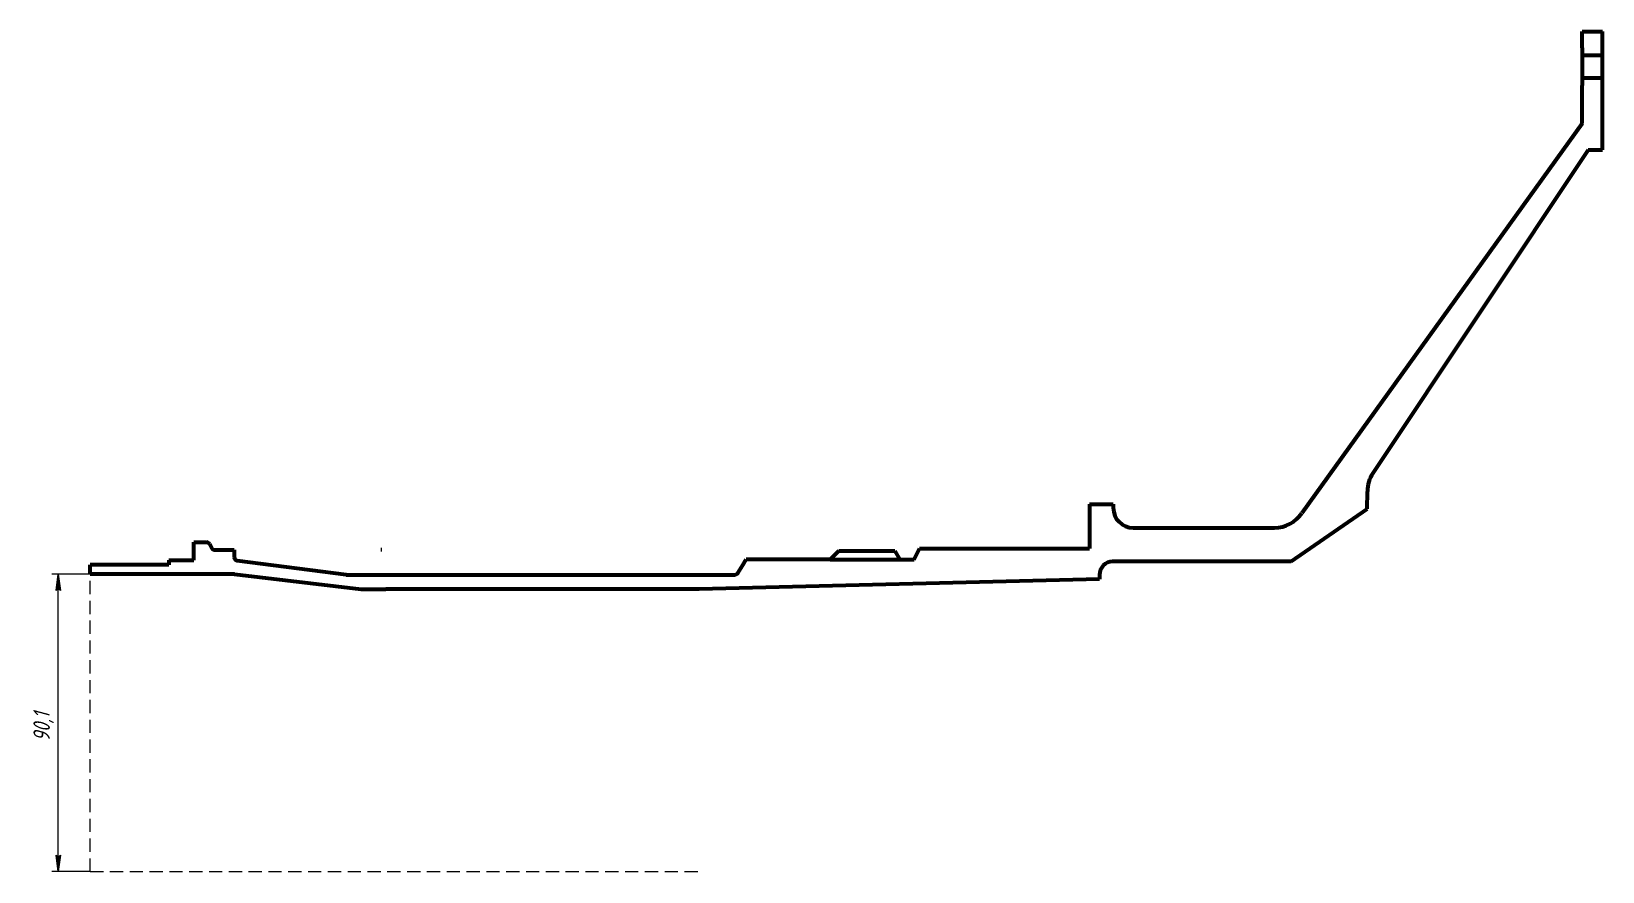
# Model space of a CAD drawing. Header units: millimetres. Extents: x -18 to 458, y 0 to 254.
import ezdxf

# ---------------------------------------------------------------- set-up
doc = ezdxf.new("R2010")
doc.units = ezdxf.units.MM
for name, pattern in [('K5LT_BASIC', [0]), ('K5LT_DASHED', [6, 4, -2]), ('K5LT_THIN', [0])]:
    doc.linetypes.add(name, pattern=pattern)
doc.styles.add('KDIMTEXTSTYLE', font='GOST_AU.SHX', dxfattribs={"width": 0.96, "oblique": 15, "height": 5})
doc.styles.add('KTEXTSTYLE', font='GOST_AU.SHX', dxfattribs={"width": 0.96, "height": 5})
doc.dimstyles.new('KDIMSTYLE (1.00)', dxfattribs={"dimtxt": 5, "dimasz": 1, "dimexe": 2, "dimexo": 0, "dimgap": 1, "dimtad": 1, "dimtxsty": 'KDIMTEXTSTYLE', "dimsah": 1, "dimcen": 0, "dimdle": 1, "dimadec": 0, "dimazin": 0, "dimtfac": 0.667, "dimtmove": 0, "dimatfit": 3, "dimfxl": 1, "dimtvp": 1, "dimtolj": 1, "dimtzin": 0, "dimarcsym": 0})

# ---------------------------------------------------------------- blocks, each defined once
blk = doc.blocks.new('D0')
for points in [[(-8.98, 85.1), (-9.64, 90.1), (-10.3, 85.1), (-9.64, 85.6)], [(-9.64, 0), (-8.98, 5), (-9.64, 4.5), (-10.3, 5)]]:
    blk.add_hatch(color=7).paths.add_polyline_path(points)
at = {"color": 7, "linetype": 'K5LT_THIN', "lineweight": 18}
for p, q in [((0, 90.1), (-11.64, 90.1)), ((-10.3, 85.1), (-9.64, 90.1)), ((-9.64, 90.1), (-8.98, 85.1)), ((-9.64, 85.6), (-10.3, 85.1)), ((-8.98, 85.1), (-9.64, 85.6)), ((-9.64, 0), (-10.3, 5)), ((-10.3, 5), (-9.64, 4.5)), ((-9.64, 4.5), (-8.98, 5)), ((-8.98, 5), (-9.64, 0)), ((0, 0), (-11.64, 0))]:
    blk.add_line(p, q, dxfattribs=at)
blk.add_wipeout([(-10.64, 39.38), (-17.78, 39.38), (-17.78, 50.27), (-10.64, 50.27)])
blk.add_line((-9.64, 0), (-9.64, 90.1), dxfattribs=at)
at = {"color": 7, "insert": (-17.18, 39.38), "char_height": 5, "attachment_point": 1, "rotation": 90, "style": 'KTEXTSTYLE'}
blk.add_mtext('\\H3.5;\\W0.965;\\Q15;\\Q15;\\H5.00;90,1', dxfattribs=at)
blk = doc.blocks.new('KDIMARROW_01')
blk.add_hatch(color=0).paths.add_polyline_path([(-5, -0.66), (0, 0), (-5, 0.66), (-4.5, 0)])
at = {"color": 0, "linetype": 'K5LT_THIN', "lineweight": 18}
for p, q in [((-4.5, 0), (-5, 0.66)), ((-5, 0.66), (0, 0)), ((0, 0), (-5, -0.66)), ((-5, -0.66), (-4.5, 0)), ((0, 0), (-1, 0))]:
    blk.add_line(p, q, dxfattribs=at)

msp = doc.modelspace()

# ---------------------------------------------------------------- linework, layer by layer
at = {"color": 150, "linetype": 'K5LT_BASIC', "lineweight": 60, "true_color": 0x0080ff}
for p, q in [((451.824, 249.426), (451.824, 254.426)), ((451.824, 254.426), (458.018, 254.426)), ((458.018, 218.537), (458.018, 254.426)), ((451.824, 249.426), (451.824, 238.004)), ((458.018, 247.147), (451.824, 247.147)), ((458.018, 240.284), (451.824, 240.284)), ((451.824, 226.581), (451.824, 238.004)), ((451.824, 226.581), (366.935, 108.552)), ((453.644, 218.537), (388.464, 120.645)), ((453.644, 218.537), (458.018, 218.537)), ((386.768, 109.897), (386.788, 115.141)), ((302.6, 111.269), (302.6, 97.803)), ((302.6, 111.269), (309.839, 111.269)), ((309.839, 111.269), (309.839, 110.118)), ((363.635, 93.882), (386.768, 109.897)), ((315.839, 104.118), (358.628, 104.118)), ((31.452, 94.259), (31.452, 99.729)), ((31.452, 99.729), (35.245, 99.729)), ((36.115, 99.221), (36.843, 97.933)), ((37.714, 97.425), (43.635, 97.425)), ((43.635, 97.425), (43.635, 95.139)), ((88.305, 97.425), (88.028, 97.449)), ((226.684, 97.177), (224.088, 94.49)), ((226.684, 97.177), (243.718, 97.177)), ((243.718, 97.177), (245.191, 94.492)), ((249.529, 94.492), (251.121, 97.803)), ((251.121, 97.803), (302.6, 97.803)), ((0, 90.1), (0, 92.931)), ((23.794, 92.931), (0, 92.931)), ((23.794, 94.259), (31.452, 94.259)), ((23.794, 94.259), (23.794, 92.931)), ((77.546, 89.899), (44.507, 94.147)), ((196.133, 90.361), (197.673, 92.775)), ((197.673, 92.775), (198.636, 94.49)), ((224.088, 94.49), (198.636, 94.49)), ((224.088, 94.49), (226.684, 94.492)), ((226.684, 94.492), (249.529, 94.492)), ((226.684, 94.492), (245.191, 94.492)), ((363.635, 93.882), (309.652, 93.882)), ((43.576, 90.1), (0, 90.1)), ((43.576, 90.1), (43.635, 90.1)), ((43.694, 90.093), (43.635, 90.1)), ((43.694, 90.093), (82.079, 85.528)), ((77.546, 89.899), (195.29, 89.899)), ((305.652, 88.544), (184.401, 85.528)), ((305.652, 89.882), (305.652, 88.544)), ((82.079, 85.528), (89.546, 85.528)), ((92.546, 85.528), (89.546, 85.528)), ((176.546, 85.528), (92.546, 85.528)), ((184.401, 85.528), (176.546, 85.528))]:
    msp.add_line(p, q, dxfattribs=at)
at = {"color": 7, "linetype": 'K5LT_DASHED', "lineweight": 18}
for q in [(0, 90.1), (186, 0)]:
    msp.add_line((0, 0), q, dxfattribs=at)
at = {"color": 150, "linetype": 'K5LT_BASIC', "lineweight": 60, "true_color": 0x0080ff}
for centre, radius, start, end in [((396.788, 115.103), 10, 146.34294, 179.77997), ((315.839, 110.118), 6, 180, 270), ((358.628, 114.118), 10, 270, 326.17731), ((35.245, 98.729), 1, 29.46595, 90), ((37.714, 98.425), 1, 209.46939, 270), ((44.635, 95.139), 1, 180, 262.67276), ((309.652, 89.882), 4, 90, 180), ((195.29, 90.899), 1, 270, 327.469)]:
    msp.add_arc(centre, radius, start, end, dxfattribs=at)

# ---------------------------------------------------------------- next in the draw order: dimensions: what is measured, and where the dimension line sits
at = {"color": 7}
dim = msp.add_linear_dim(base=(-9.643, 0), p1=(0, 90.1), p2=(0, 0), angle=90, dimstyle='KDIMSTYLE (1.00)', override={"dimexo": 0, "dimpost": '\\H5.0;\\W0.965;\\Q15;<>', "dimblk1": 'KDIMARROW_01', "dimblk2": 'KDIMARROW_01', "dimse1": 0, "dimse2": 0, "dimclrt": 7, "dimtol": 1, "dimtp": 0, "dimtm": 0, "dimtdec": 5, "dimtolj": 1}, dxfattribs=at)
dim.commit()
dim.dimension.update_dxf_attribs({"geometry": 'D0', "text_midpoint": (-9.643, 45.05), "dimtype": 160})

doc.saveas('drawing.dxf')
